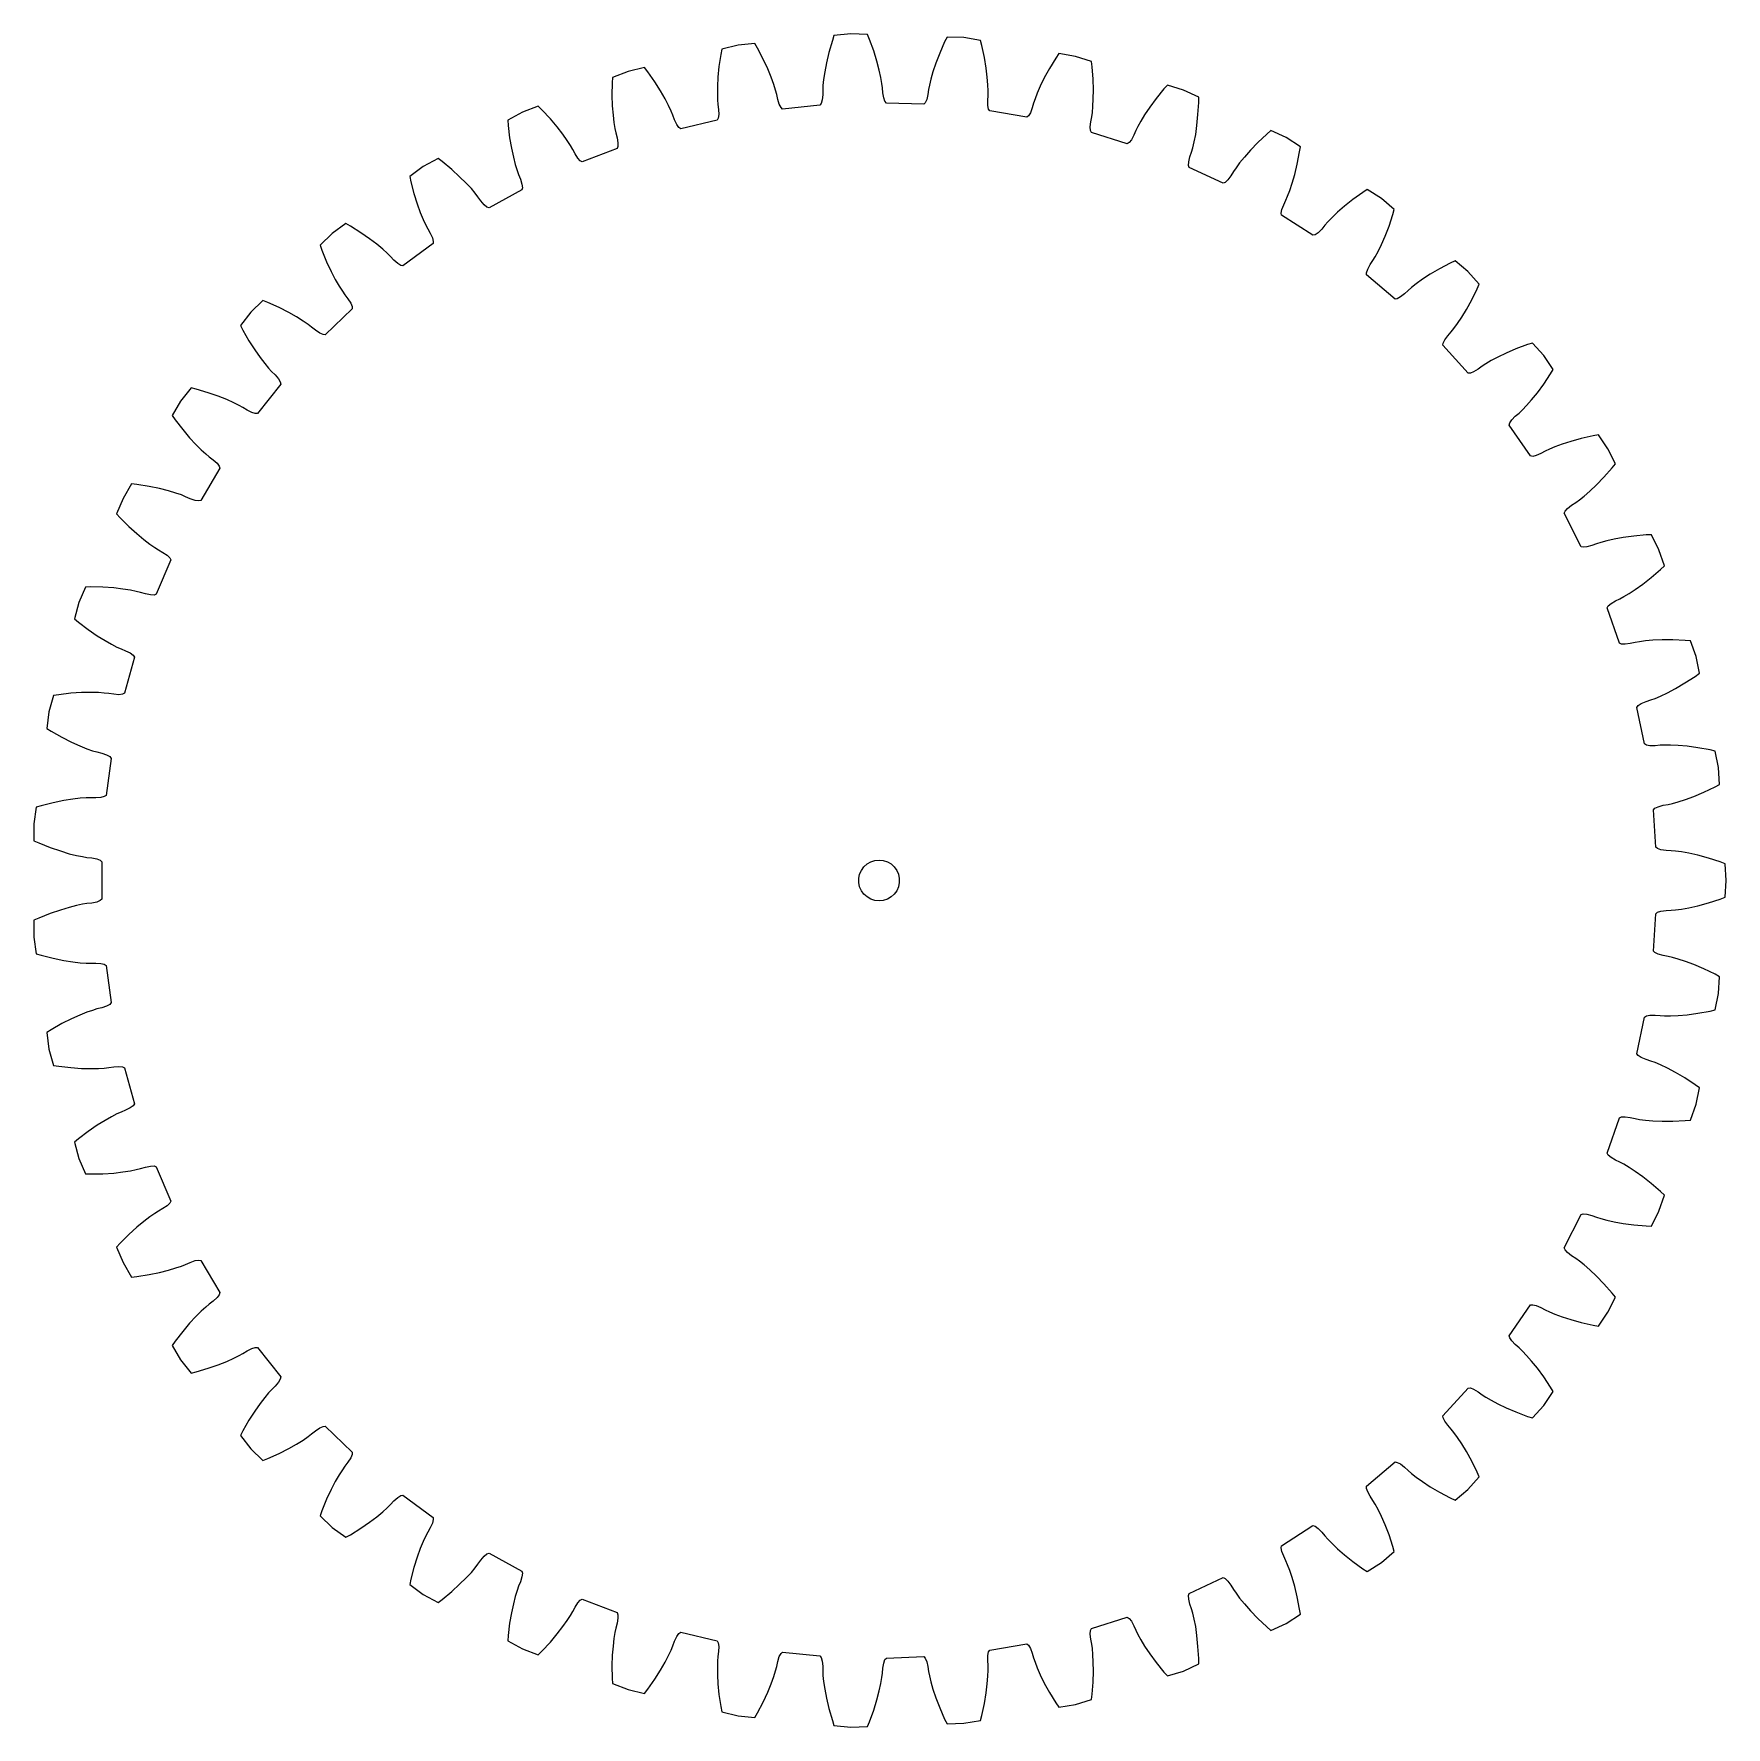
# Model space of a CAD drawing. Extents: x 0 to 125, y 0 to 125.
import ezdxf

# ---------------------------------------------------------------- set-up
doc = ezdxf.new("R2010")
doc.units = 0

msp = doc.modelspace()

# ---------------------------------------------------------------- linework, layer by layer
for p, q in [((50.67, 123.59), (50.59, 123.2)), ((51.87, 123.87), (50.67, 123.59)), ((53.1, 124), (51.87, 123.87)), ((53.3, 123.66), (53.1, 124)), ((53.72, 122.85), (53.3, 123.66)), ((58.81, 124.21), (58.56, 123.34)), ((58.93, 124.58), (58.81, 124.21)), ((60.16, 124.71), (58.93, 124.58)), ((61.4, 124.67), (60.16, 124.71)), ((61.55, 124.3), (61.4, 124.67)), ((61.86, 123.45), (61.55, 124.3)), ((67.08, 124.12), (66.72, 123.29)), ((67.26, 124.47), (67.08, 124.12)), ((68.49, 124.43), (67.26, 124.47)), ((69.72, 124.22), (68.49, 124.43)), ((69.82, 123.84), (69.72, 124.22)), ((70.01, 122.96), (69.82, 123.84)), ((44.97, 122.23), (43.77, 121.94)), ((45.21, 121.92), (44.97, 122.23)), ((50.46, 122.3), (50.38, 121.52)), ((50.59, 123.2), (50.46, 122.3)), ((54.05, 122.14), (53.72, 122.85)), ((58.37, 122.57), (58.25, 121.91)), ((58.56, 123.34), (58.37, 122.57)), ((62.09, 122.7), (61.86, 123.45)), ((62.26, 122.04), (62.09, 122.7)), ((66.44, 122.55), (66.22, 121.91)), ((66.72, 123.29), (66.44, 122.55)), ((70.14, 122.18), (70.01, 122.96)), ((75.27, 122.92), (74.8, 122.15)), ((75.49, 123.25), (75.27, 122.92)), ((76.71, 123.04), (75.49, 123.25)), ((77.9, 122.68), (76.71, 123.04)), ((77.94, 122.29), (77.9, 122.68)), ((78.01, 121.38), (77.94, 122.29)), ((42.59, 121.1), (42.58, 120.2)), ((42.61, 121.5), (42.59, 121.1)), ((43.77, 121.94), (42.61, 121.5)), ((45.73, 121.18), (45.21, 121.92)), ((46.16, 120.51), (45.73, 121.18)), ((50.38, 121.52), (50.35, 120.84)), ((54.31, 121.51), (54.05, 122.14)), ((54.5, 120.98), (54.31, 121.51)), ((54.63, 120.56), (54.5, 120.98)), ((58.17, 121.35), (58.12, 120.91)), ((58.25, 121.91), (58.17, 121.35)), ((62.38, 121.49), (62.26, 122.04)), ((62.46, 121.06), (62.38, 121.49)), ((62.5, 120.73), (62.46, 121.06)), ((66.07, 121.37), (65.96, 120.94)), ((66.22, 121.91), (66.07, 121.37)), ((70.22, 121.51), (70.14, 122.18)), ((70.26, 120.95), (70.22, 121.51)), ((74.42, 121.46), (74.12, 120.85)), ((74.8, 122.15), (74.42, 121.46)), ((78.04, 120.59), (78.01, 121.38)), ((42.58, 120.2), (42.6, 119.41)), ((46.5, 119.93), (46.16, 120.51)), ((46.75, 119.43), (46.5, 119.93)), ((50.35, 120.84), (50.34, 120.28)), ((50.34, 120.28), (50.35, 119.84)), ((50.35, 119.84), (50.38, 119.51)), ((54.71, 120.24), (54.63, 120.56)), ((54.79, 119.88), (54.71, 120.24)), ((54.9, 119.52), (54.79, 119.88)), ((58.06, 119.84), (57.99, 119.58)), ((58.1, 120.21), (58.06, 119.84)), ((58.12, 120.91), (58.1, 120.58)), ((58.1, 120.58), (58.1, 120.21)), ((62.53, 120.36), (62.5, 120.73)), ((62.59, 119.99), (62.53, 120.36)), ((62.68, 119.74), (62.59, 119.99)), ((62.79, 119.61), (62.68, 119.74)), ((65.76, 119.88), (65.65, 119.64)), ((65.85, 120.25), (65.76, 119.88)), ((65.9, 120.61), (65.85, 120.25)), ((65.96, 120.94), (65.9, 120.61)), ((70.28, 120.5), (70.26, 120.95)), ((70.26, 119.81), (70.28, 120.17)), ((70.27, 119.43), (70.26, 119.81)), ((70.28, 120.17), (70.28, 120.5)), ((73.74, 119.92), (73.63, 119.61)), ((73.9, 120.34), (73.74, 119.92)), ((74.12, 120.85), (73.9, 120.34)), ((78, 119.36), (78.03, 119.92)), ((78.03, 119.92), (78.04, 120.59)), ((82.66, 119.94), (82.19, 119.31)), ((83.23, 120.65), (82.66, 119.94)), ((83.49, 120.94), (83.23, 120.65)), ((84.67, 120.57), (83.49, 120.94)), ((85.8, 120.05), (84.67, 120.57)), ((85.79, 119.66), (85.8, 120.05)), ((35.99, 118.95), (34.9, 118.35)), ((37.14, 119.39), (35.99, 118.95)), ((37.42, 119.12), (37.14, 119.39)), ((38.04, 118.45), (37.42, 119.12)), ((42.6, 119.41), (42.66, 118.73)), ((42.66, 118.73), (42.72, 118.18)), ((46.94, 119.02), (46.75, 119.43)), ((47.07, 118.72), (46.94, 119.02)), ((47.19, 118.37), (47.07, 118.72)), ((50.4, 118.51), (50.32, 118.36)), ((50.38, 119.51), (50.42, 119.14)), ((50.44, 118.77), (50.4, 118.51)), ((50.42, 119.14), (50.44, 118.77)), ((55.03, 119.29), (54.9, 119.52)), ((55.15, 119.17), (55.03, 119.29)), ((57.89, 119.45), (55.15, 119.17)), ((57.99, 119.58), (57.89, 119.45)), ((65.54, 119.52), (62.79, 119.61)), ((65.65, 119.64), (65.54, 119.52)), ((70.32, 119.17), (70.27, 119.43)), ((70.41, 119.03), (70.32, 119.17)), ((73.13, 118.57), (70.41, 119.03)), ((73.26, 118.68), (73.13, 118.57)), ((73.4, 118.9), (73.26, 118.68)), ((73.53, 119.25), (73.4, 118.9)), ((73.63, 119.61), (73.53, 119.25)), ((77.84, 118.23), (77.91, 118.59)), ((77.91, 118.59), (77.96, 118.92)), ((77.96, 118.92), (78, 119.36)), ((81.81, 118.74), (81.52, 118.27)), ((82.19, 119.31), (81.81, 118.74)), ((85.66, 117.97), (85.74, 118.76)), ((85.74, 118.76), (85.79, 119.66)), ((34.9, 118.35), (34.93, 117.96)), ((34.93, 117.96), (35.04, 117.06)), ((38.55, 117.85), (38.04, 118.45)), ((38.96, 117.31), (38.55, 117.85)), ((39.28, 116.85), (38.96, 117.31)), ((42.72, 118.18), (42.8, 117.74)), ((42.8, 117.74), (42.87, 117.42)), ((42.87, 117.42), (42.96, 117.06)), ((47.35, 118.03), (47.19, 118.37)), ((47.5, 117.82), (47.35, 118.03)), ((47.64, 117.72), (47.5, 117.82)), ((50.32, 118.36), (47.64, 117.72)), ((77.8, 117.85), (77.84, 118.23)), ((77.83, 117.59), (77.8, 117.85)), ((77.9, 117.44), (77.83, 117.59)), ((80.52, 116.62), (77.9, 117.44)), ((81.02, 117.24), (80.84, 116.91)), ((81.16, 117.58), (81.02, 117.24)), ((81.31, 117.88), (81.16, 117.58)), ((81.52, 118.27), (81.31, 117.88)), ((85.46, 116.75), (85.57, 117.3)), ((85.57, 117.3), (85.66, 117.97)), ((90.81, 117.33), (90.15, 116.71)), ((91.11, 117.59), (90.81, 117.33)), ((92.23, 117.07), (91.11, 117.59)), ((35.04, 117.06), (35.17, 116.28)), ((35.17, 116.28), (35.32, 115.62)), ((39.52, 116.48), (39.28, 116.85)), ((39.69, 116.19), (39.52, 116.48)), ((39.86, 115.87), (39.69, 116.19)), ((42.96, 116.27), (40.39, 115.28)), ((42.96, 117.06), (43.02, 116.69)), ((43.02, 116.42), (42.96, 116.27)), ((43.02, 116.69), (43.02, 116.42)), ((80.67, 116.71), (80.52, 116.62)), ((80.84, 116.91), (80.67, 116.71)), ((85.15, 115.65), (85.27, 116)), ((85.27, 116), (85.36, 116.32)), ((85.36, 116.32), (85.46, 116.75)), ((89.6, 116.14), (89.16, 115.63)), ((90.15, 116.71), (89.6, 116.14)), ((93.28, 116.4), (92.23, 117.07)), ((93.05, 115.12), (93.22, 116.01)), ((93.22, 116.01), (93.28, 116.4)), ((28.68, 114.94), (27.68, 114.21)), ((29.77, 115.54), (28.68, 114.94)), ((30.08, 115.3), (29.77, 115.54)), ((30.78, 114.72), (30.08, 115.3)), ((35.32, 115.62), (35.46, 115.08)), ((35.46, 115.08), (35.59, 114.65)), ((40.06, 115.55), (39.86, 115.87)), ((40.24, 115.35), (40.06, 115.55)), ((40.39, 115.28), (40.24, 115.35)), ((85.05, 115.02), (85.06, 115.28)), ((85.1, 114.86), (85.05, 115.02)), ((85.06, 115.28), (85.15, 115.65)), ((87.59, 113.7), (85.1, 114.86)), ((88.54, 114.84), (88.36, 114.57)), ((88.8, 115.2), (88.54, 114.84)), ((89.16, 115.63), (88.8, 115.2)), ((92.87, 114.35), (93.05, 115.12)), ((27.68, 114.21), (27.76, 113.82)), ((27.76, 113.82), (27.99, 112.95)), ((31.36, 114.19), (30.78, 114.72)), ((31.84, 113.72), (31.36, 114.19)), ((32.23, 113.31), (31.84, 113.72)), ((35.59, 114.65), (35.7, 114.34)), ((35.7, 114.34), (35.84, 114)), ((35.84, 114), (35.95, 113.64)), ((35.95, 113.64), (35.98, 113.38)), ((87.75, 113.77), (87.59, 113.7)), ((87.94, 113.95), (87.75, 113.77)), ((88.16, 114.25), (87.94, 113.95)), ((88.36, 114.57), (88.16, 114.25)), ((92.5, 113.17), (92.68, 113.7)), ((92.68, 113.7), (92.87, 114.35)), ((27.99, 112.95), (28.23, 112.19)), ((32.51, 112.97), (32.23, 113.31)), ((32.71, 112.71), (32.51, 112.97)), ((32.93, 112.4), (32.71, 112.71)), ((33.17, 112.12), (32.93, 112.4)), ((35.94, 113.22), (33.53, 111.89)), ((35.98, 113.38), (35.94, 113.22)), ((92.05, 112.12), (92.21, 112.45)), ((92.21, 112.45), (92.34, 112.76)), ((92.34, 112.76), (92.5, 113.17)), ((97.15, 112.5), (96.53, 112.01)), ((97.88, 113.03), (97.15, 112.5)), ((98.21, 113.25), (97.88, 113.03)), ((99.26, 112.58), (98.21, 113.25)), ((100.2, 111.78), (99.26, 112.58)), ((28.23, 112.19), (28.46, 111.55)), ((28.46, 111.55), (28.67, 111.04)), ((28.67, 111.04), (28.86, 110.63)), ((33.37, 111.95), (33.17, 112.12)), ((33.53, 111.89), (33.37, 111.95)), ((91.86, 111.51), (91.91, 111.77)), ((91.89, 111.35), (91.86, 111.51)), ((94.21, 109.87), (91.89, 111.35)), ((91.91, 111.77), (92.05, 112.12)), ((95.61, 111.19), (95.3, 110.87)), ((96.02, 111.57), (95.61, 111.19)), ((96.53, 112.01), (96.02, 111.57)), ((99.81, 110.54), (100.1, 111.4)), ((100.1, 111.4), (100.2, 111.78)), ((21.97, 110), (21.08, 109.14)), ((22.97, 110.73), (21.97, 110)), ((23.31, 110.54), (22.97, 110.73)), ((24.08, 110.06), (23.31, 110.54)), ((24.73, 109.61), (24.08, 110.06)), ((28.86, 110.63), (29.01, 110.34)), ((29.01, 110.34), (29.19, 110.02)), ((29.19, 110.02), (29.35, 109.68)), ((94.37, 109.91), (94.21, 109.87)), ((94.59, 110.06), (94.37, 109.91)), ((94.85, 110.33), (94.59, 110.06)), ((95.08, 110.62), (94.85, 110.33)), ((95.3, 110.87), (95.08, 110.62)), ((99.25, 109.19), (99.52, 109.81)), ((99.52, 109.81), (99.81, 110.54)), ((21.08, 109.14), (21.21, 108.77)), ((21.21, 108.77), (21.56, 107.93)), ((25.27, 109.21), (24.73, 109.61)), ((25.7, 108.85), (25.27, 109.21)), ((26.03, 108.55), (25.7, 108.85)), ((26.27, 108.32), (26.03, 108.55)), ((29.4, 109.26), (27.18, 107.62)), ((29.35, 109.68), (29.42, 109.42)), ((29.42, 109.42), (29.4, 109.26)), ((98.79, 108.29), (99.01, 108.68)), ((99.01, 108.68), (99.25, 109.19)), ((21.56, 107.93), (21.89, 107.21)), ((26.52, 108.05), (26.27, 108.32)), ((26.8, 107.8), (26.52, 108.05)), ((27.02, 107.66), (26.8, 107.8)), ((27.18, 107.62), (27.02, 107.66)), ((98.15, 107.12), (98.24, 107.38)), ((98.24, 107.38), (98.42, 107.71)), ((98.42, 107.71), (98.62, 108.01)), ((98.62, 108.01), (98.79, 108.29)), ((103.52, 107.4), (102.84, 107)), ((104.32, 107.83), (103.52, 107.4)), ((104.68, 108), (104.32, 107.83)), ((105.62, 107.2), (104.68, 108)), ((21.89, 107.21), (22.2, 106.61)), ((22.2, 106.61), (22.48, 106.13)), ((22.48, 106.13), (22.72, 105.75)), ((98.16, 106.96), (98.15, 107.12)), ((100.26, 105.18), (98.16, 106.96)), ((101.47, 106.03), (101.22, 105.81)), ((101.82, 106.3), (101.47, 106.03)), ((102.28, 106.63), (101.82, 106.3)), ((102.84, 107), (102.28, 106.63)), ((106.45, 106.28), (105.62, 107.2)), ((106.3, 105.92), (106.45, 106.28)), ((16.87, 105.06), (15.98, 104.2)), ((17.23, 104.92), (16.87, 105.06)), ((18.06, 104.55), (17.23, 104.92)), ((22.72, 105.75), (22.91, 105.48)), ((22.91, 105.48), (23.13, 105.19)), ((23.13, 105.19), (23.34, 104.87)), ((23.34, 104.87), (23.44, 104.63)), ((100.42, 105.2), (100.26, 105.18)), ((100.66, 105.33), (100.42, 105.2)), ((100.96, 105.56), (100.66, 105.33)), ((101.22, 105.81), (100.96, 105.56)), ((105.52, 104.41), (105.9, 105.11)), ((105.9, 105.11), (106.3, 105.92)), ((15.98, 104.2), (15.21, 103.23)), ((18.77, 104.19), (18.06, 104.55)), ((19.35, 103.86), (18.77, 104.19)), ((19.83, 103.56), (19.35, 103.86)), ((20.2, 103.31), (19.83, 103.56)), ((23.44, 104.46), (21.46, 102.55)), ((23.44, 104.63), (23.44, 104.46)), ((104.85, 103.37), (105.17, 103.84)), ((105.17, 103.84), (105.52, 104.41)), ((15.21, 103.23), (15.39, 102.88)), ((15.39, 102.88), (15.84, 102.1)), ((20.46, 103.11), (20.2, 103.31)), ((20.74, 102.88), (20.46, 103.11)), ((21.05, 102.67), (20.74, 102.88)), ((21.3, 102.56), (21.05, 102.67)), ((21.46, 102.55), (21.3, 102.56)), ((103.92, 102.18), (104.14, 102.48)), ((104.14, 102.48), (104.38, 102.76)), ((104.38, 102.76), (104.59, 103.01)), ((104.59, 103.01), (104.85, 103.37)), ((15.84, 102.1), (16.27, 101.43)), ((16.27, 101.43), (16.66, 100.88)), ((103.78, 101.77), (103.8, 101.94)), ((105.63, 99.73), (103.78, 101.77)), ((103.8, 101.94), (103.92, 102.18)), ((108.43, 101.19), (107.82, 100.9)), ((109.16, 101.5), (108.43, 101.19)), ((110.01, 101.82), (109.16, 101.5)), ((110.38, 101.94), (110.01, 101.82)), ((111.21, 101.02), (110.38, 101.94)), ((111.91, 100), (111.21, 101.02)), ((16.66, 100.88), (17, 100.43)), ((17, 100.43), (17.29, 100.09)), ((17.29, 100.09), (17.51, 99.85)), ((17.51, 99.85), (17.77, 99.59)), ((106.04, 99.82), (105.8, 99.73)), ((106.37, 100.02), (106.04, 99.82)), ((106.67, 100.23), (106.37, 100.02)), ((106.94, 100.41), (106.67, 100.23)), ((107.33, 100.64), (106.94, 100.41)), ((107.82, 100.9), (107.33, 100.64)), ((111.71, 99.66), (111.91, 100)), ((11.58, 98.63), (10.81, 97.66)), ((11.96, 98.54), (11.58, 98.63)), ((12.83, 98.28), (11.96, 98.54)), ((18.18, 98.91), (16.47, 96.75)), ((17.77, 99.59), (18.02, 99.31)), ((18.02, 99.31), (18.15, 99.08)), ((18.15, 99.08), (18.18, 98.91)), ((105.8, 99.73), (105.63, 99.73)), ((110.74, 98.27), (111.21, 98.91)), ((111.21, 98.91), (111.71, 99.66)), ((10.81, 97.66), (10.18, 96.6)), ((13.58, 98.02), (12.83, 98.28)), ((14.21, 97.77), (13.58, 98.02)), ((14.72, 97.54), (14.21, 97.77)), ((15.11, 97.34), (14.72, 97.54)), ((15.4, 97.18), (15.11, 97.34)), ((109.63, 97.01), (109.94, 97.33)), ((109.94, 97.33), (110.31, 97.75)), ((110.31, 97.75), (110.74, 98.27)), ((10.18, 96.6), (10.41, 96.28)), ((10.41, 96.28), (10.96, 95.56)), ((15.71, 96.99), (15.4, 97.18)), ((16.05, 96.82), (15.71, 96.99)), ((16.3, 96.74), (16.05, 96.82)), ((16.47, 96.75), (16.3, 96.74)), ((108.67, 95.89), (108.7, 96.05)), ((108.7, 96.05), (108.85, 96.27)), ((108.85, 96.27), (109.11, 96.54)), ((109.11, 96.54), (109.39, 96.78)), ((109.39, 96.78), (109.63, 97.01)), ((10.96, 95.56), (11.47, 94.95)), ((11.47, 94.95), (11.93, 94.46)), ((110.22, 93.62), (108.67, 95.89)), ((113.96, 94.9), (113.19, 94.69)), ((114.84, 95.1), (113.96, 94.9)), ((115.23, 95.17), (114.84, 95.1)), ((115.93, 94.15), (115.23, 95.17)), ((11.93, 94.46), (12.33, 94.06)), ((12.33, 94.06), (12.66, 93.77)), ((12.66, 93.77), (12.91, 93.56)), ((12.91, 93.56), (13.21, 93.33)), ((110.39, 93.59), (110.22, 93.62)), ((110.65, 93.65), (110.39, 93.59)), ((110.99, 93.8), (110.65, 93.65)), ((111.32, 93.97), (110.99, 93.8)), ((111.62, 94.12), (111.32, 93.97)), ((112.03, 94.29), (111.62, 94.12)), ((112.55, 94.48), (112.03, 94.29)), ((113.19, 94.69), (112.55, 94.48)), ((116.49, 93.04), (115.93, 94.15)), ((13.7, 92.71), (12.29, 90.34)), ((13.21, 93.33), (13.49, 93.08)), ((13.49, 93.08), (13.65, 92.87)), ((13.65, 92.87), (13.7, 92.71)), ((115.64, 92.06), (116.24, 92.74)), ((116.24, 92.74), (116.49, 93.04)), ((7.2, 91.56), (6.57, 90.49)), ((7.59, 91.51), (7.2, 91.56)), ((8.48, 91.37), (7.59, 91.51)), ((9.26, 91.22), (8.48, 91.37)), ((9.91, 91.05), (9.26, 91.22)), ((10.45, 90.89), (9.91, 91.05)), ((114.6, 91.03), (115.09, 91.49)), ((115.09, 91.49), (115.64, 92.06)), ((6.57, 90.49), (6.08, 89.35)), ((10.87, 90.75), (10.45, 90.89)), ((11.18, 90.62), (10.87, 90.75)), ((11.51, 90.47), (11.18, 90.62)), ((11.87, 90.35), (11.51, 90.47)), ((12.13, 90.31), (11.87, 90.35)), ((12.29, 90.34), (12.13, 90.31)), ((112.96, 89.76), (113.25, 89.99)), ((113.25, 89.99), (113.56, 90.19)), ((113.56, 90.19), (113.83, 90.38)), ((113.83, 90.38), (114.18, 90.66)), ((114.18, 90.66), (114.6, 91.03)), ((6.08, 89.35), (6.35, 89.06)), ((6.35, 89.06), (6.99, 88.43)), ((112.72, 89.4), (112.78, 89.56)), ((113.96, 86.94), (112.72, 89.4)), ((112.78, 89.56), (112.96, 89.76)), ((6.99, 88.43), (7.58, 87.9)), ((7.58, 87.9), (8.1, 87.46)), ((8.1, 87.46), (8.55, 87.13)), ((115.84, 87.37), (115.41, 87.25)), ((116.39, 87.49), (115.84, 87.37)), ((117.05, 87.61), (116.39, 87.49)), ((117.83, 87.72), (117.05, 87.61)), ((118.74, 87.8), (117.83, 87.72)), ((119.13, 87.82), (118.74, 87.8)), ((119.69, 86.71), (119.13, 87.82)), ((8.55, 87.13), (8.91, 86.88)), ((8.91, 86.88), (9.19, 86.7)), ((9.19, 86.7), (9.51, 86.52)), ((9.51, 86.52), (9.83, 86.31)), ((9.83, 86.31), (10.01, 86.12)), ((10.01, 86.12), (10.08, 85.97)), ((114.12, 86.9), (113.96, 86.94)), ((114.39, 86.92), (114.12, 86.9)), ((114.75, 87.02), (114.39, 86.92)), ((115.1, 87.15), (114.75, 87.02)), ((115.41, 87.25), (115.1, 87.15)), ((120.09, 85.54), (119.69, 86.71)), ((10.08, 85.97), (9.01, 83.44)), ((119.12, 84.68), (119.81, 85.27)), ((119.81, 85.27), (120.09, 85.54)), ((3.8, 83.96), (3.31, 82.82)), ((4.19, 83.97), (3.8, 83.96)), ((5.09, 83.95), (4.19, 83.97)), ((5.88, 83.9), (5.09, 83.95)), ((6.56, 83.82), (5.88, 83.9)), ((7.11, 83.73), (6.56, 83.82)), ((7.54, 83.65), (7.11, 83.73)), ((7.86, 83.57), (7.54, 83.65)), ((8.22, 83.46), (7.86, 83.57)), ((117.49, 83.49), (117.95, 83.79)), ((117.95, 83.79), (118.5, 84.19)), ((118.5, 84.19), (119.12, 84.68)), ((3.31, 82.82), (2.99, 81.62)), ((8.59, 83.39), (8.22, 83.46)), ((8.85, 83.38), (8.59, 83.39)), ((9.01, 83.44), (8.85, 83.38)), ((115.88, 82.43), (115.96, 82.58)), ((116.78, 79.83), (115.88, 82.43)), ((115.96, 82.58), (116.16, 82.75)), ((116.16, 82.75), (116.48, 82.94)), ((116.48, 82.94), (116.81, 83.1)), ((116.81, 83.1), (117.1, 83.26)), ((117.1, 83.26), (117.49, 83.49)), ((2.99, 81.62), (3.29, 81.37)), ((3.29, 81.37), (4.01, 80.83)), ((4.01, 80.83), (4.66, 80.38)), ((4.66, 80.38), (5.24, 80.02)), ((5.24, 80.02), (5.72, 79.75)), ((116.93, 79.77), (116.78, 79.83)), ((117.93, 79.89), (117.57, 79.8)), ((118.25, 79.94), (117.93, 79.89)), ((118.7, 80), (118.25, 79.94)), ((119.25, 80.05), (118.7, 80)), ((119.93, 80.08), (119.25, 80.05)), ((120.72, 80.08), (119.93, 80.08)), ((121.62, 80.04), (120.72, 80.08)), ((122.02, 80.01), (121.62, 80.04)), ((122.42, 78.84), (122.02, 80.01)), ((5.72, 79.75), (6.12, 79.55)), ((6.12, 79.55), (6.42, 79.41)), ((6.42, 79.41), (6.76, 79.28)), ((7.4, 78.8), (6.67, 76.15)), ((6.76, 79.28), (7.1, 79.11)), ((7.1, 79.11), (7.31, 78.95)), ((7.31, 78.95), (7.4, 78.8)), ((117.2, 79.75), (116.93, 79.77)), ((117.57, 79.8), (117.2, 79.75)), ((122.67, 77.62), (122.42, 78.84)), ((121.59, 76.9), (122.35, 77.39)), ((122.35, 77.39), (122.67, 77.62)), ((2.73, 76.14), (1.83, 76.04)), ((3.52, 76.19), (2.73, 76.14)), ((4.19, 76.21), (3.52, 76.19)), ((4.75, 76.19), (4.19, 76.21)), ((5.19, 76.16), (4.75, 76.19)), ((5.52, 76.13), (5.19, 76.16)), ((5.89, 76.07), (5.52, 76.13)), ((6.53, 76.08), (6.26, 76.04)), ((6.67, 76.15), (6.53, 76.08)), ((119.81, 75.93), (120.32, 76.18)), ((120.32, 76.18), (120.91, 76.49)), ((120.91, 76.49), (121.59, 76.9)), ((1.44, 75.98), (1.11, 74.78)), ((1.83, 76.04), (1.44, 75.98)), ((6.26, 76.04), (5.89, 76.07)), ((118.07, 75.1), (118.17, 75.24)), ((118.62, 72.41), (118.07, 75.1)), ((118.17, 75.24), (118.39, 75.39)), ((118.39, 75.39), (118.74, 75.53)), ((118.74, 75.53), (119.09, 75.65)), ((119.09, 75.65), (119.4, 75.76)), ((119.4, 75.76), (119.81, 75.93)), ((1.11, 74.78), (0.95, 73.55)), ((0.95, 73.55), (1.28, 73.35)), ((1.28, 73.35), (2.07, 72.9)), ((2.07, 72.9), (2.77, 72.54)), ((2.77, 72.54), (3.39, 72.27)), ((118.77, 72.32), (118.62, 72.41)), ((3.39, 72.27), (3.91, 72.06)), ((3.91, 72.06), (4.33, 71.91)), ((4.33, 71.91), (4.65, 71.82)), ((4.65, 71.82), (5, 71.73)), ((5, 71.73), (5.36, 71.61)), ((5.7, 71.35), (5.33, 68.62)), ((5.36, 71.61), (5.59, 71.48)), ((5.59, 71.48), (5.7, 71.35)), ((119.03, 72.27), (118.77, 72.32)), ((119.4, 72.27), (119.03, 72.27)), ((119.77, 72.31), (119.4, 72.27)), ((120.1, 72.32), (119.77, 72.31)), ((120.54, 72.32), (120.1, 72.32)), ((121.1, 72.3), (120.54, 72.32)), ((121.78, 72.24), (121.1, 72.3)), ((122.56, 72.13), (121.78, 72.24)), ((123.45, 71.97), (122.56, 72.13)), ((123.83, 71.88), (123.45, 71.97)), ((124.08, 70.67), (123.83, 71.88)), ((124.16, 69.43), (124.08, 70.67)), ((5.33, 68.62), (5.19, 68.53)), ((122.27, 68.55), (123, 68.86)), ((123, 68.86), (123.82, 69.25)), ((123.82, 69.25), (124.16, 69.43)), ((0.17, 67.75), (0, 66.52)), ((0.54, 67.86), (0.17, 67.75)), ((1.42, 68.08), (0.54, 67.86)), ((2.2, 68.24), (1.42, 68.08)), ((2.86, 68.34), (2.2, 68.24)), ((3.42, 68.41), (2.86, 68.34)), ((3.86, 68.44), (3.42, 68.41)), ((4.19, 68.44), (3.86, 68.44)), ((4.56, 68.44), (4.19, 68.44)), ((4.94, 68.46), (4.56, 68.44)), ((5.19, 68.53), (4.94, 68.46)), ((119.28, 67.55), (119.39, 67.67)), ((119.46, 64.8), (119.28, 67.55)), ((119.39, 67.67), (119.63, 67.79)), ((119.63, 67.79), (119.99, 67.89)), ((119.99, 67.89), (120.36, 67.95)), ((120.36, 67.95), (120.68, 68.02)), ((120.68, 68.02), (121.11, 68.14)), ((121.11, 68.14), (121.64, 68.31)), ((121.64, 68.31), (122.27, 68.55)), ((0, 66.52), (0, 65.28)), ((0, 65.28), (0.36, 65.12)), ((0.36, 65.12), (1.2, 64.79)), ((1.2, 64.79), (1.95, 64.53)), ((1.95, 64.53), (2.59, 64.33)), ((2.59, 64.33), (3.14, 64.2)), ((3.14, 64.2), (3.57, 64.11)), ((3.57, 64.11), (3.9, 64.06)), ((3.9, 64.06), (4.26, 64.02)), ((4.26, 64.02), (4.63, 63.94)), ((4.63, 63.94), (4.88, 63.84)), ((4.88, 63.84), (5, 63.73)), ((5, 63.73), (5, 60.98)), ((61.37, 63.57), (61.64, 63.72)), ((61.64, 63.72), (61.94, 63.82)), ((61.94, 63.82), (62.25, 63.85)), ((62.25, 63.85), (62.56, 63.82)), ((62.56, 63.82), (62.86, 63.72)), ((62.86, 63.72), (63.13, 63.57)), ((119.59, 64.7), (119.46, 64.8)), ((119.84, 64.62), (119.59, 64.7)), ((120.22, 64.57), (119.84, 64.62)), ((120.58, 64.55), (120.22, 64.57)), ((120.91, 64.52), (120.58, 64.55)), ((121.35, 64.46), (120.91, 64.52)), ((121.9, 64.36), (121.35, 64.46)), ((122.56, 64.21), (121.9, 64.36)), ((123.33, 64.01), (122.56, 64.21)), ((124.19, 63.73), (123.33, 64.01)), ((124.56, 63.59), (124.19, 63.73)), ((60.76, 62.51), (60.82, 62.82)), ((60.76, 62.2), (60.76, 62.51)), ((60.82, 62.82), (60.95, 63.1)), ((60.95, 63.1), (61.13, 63.36)), ((61.13, 63.36), (61.37, 63.57)), ((63.13, 63.57), (63.36, 63.36)), ((63.36, 63.36), (63.55, 63.1)), ((63.55, 63.1), (63.68, 62.82)), ((63.68, 62.82), (63.74, 62.51)), ((63.74, 62.51), (63.74, 62.2)), ((124.64, 62.35), (124.56, 63.59)), ((124.56, 61.12), (124.64, 62.35)), ((60.82, 61.89), (60.76, 62.2)), ((60.95, 61.6), (60.82, 61.89)), ((61.13, 61.35), (60.95, 61.6)), ((61.37, 61.14), (61.13, 61.35)), ((61.64, 60.98), (61.37, 61.14)), ((63.13, 61.14), (62.86, 60.98)), ((63.36, 61.35), (63.13, 61.14)), ((63.55, 61.6), (63.36, 61.35)), ((63.68, 61.89), (63.55, 61.6)), ((63.74, 62.2), (63.68, 61.89)), ((124.19, 60.98), (124.56, 61.12)), ((1.2, 59.92), (0.36, 59.59)), ((1.95, 60.18), (1.2, 59.92)), ((2.59, 60.37), (1.95, 60.18)), ((3.14, 60.51), (2.59, 60.37)), ((3.57, 60.6), (3.14, 60.51)), ((3.9, 60.65), (3.57, 60.6)), ((4.26, 60.69), (3.9, 60.65)), ((4.63, 60.77), (4.26, 60.69)), ((4.88, 60.87), (4.63, 60.77)), ((5, 60.98), (4.88, 60.87)), ((61.94, 60.89), (61.64, 60.98)), ((62.25, 60.85), (61.94, 60.89)), ((62.56, 60.89), (62.25, 60.85)), ((62.86, 60.98), (62.56, 60.89)), ((119.28, 57.16), (119.46, 59.9)), ((119.46, 59.9), (119.59, 60.01)), ((119.59, 60.01), (119.84, 60.09)), ((119.84, 60.09), (120.22, 60.14)), ((120.22, 60.14), (120.58, 60.16)), ((120.58, 60.16), (120.91, 60.19)), ((120.91, 60.19), (121.35, 60.24)), ((121.35, 60.24), (121.9, 60.34)), ((121.9, 60.34), (122.56, 60.49)), ((122.56, 60.49), (123.33, 60.7)), ((123.33, 60.7), (124.19, 60.98)), ((0.36, 59.59), (0, 59.43)), ((0, 59.43), (0, 58.19)), ((0, 58.19), (0.17, 56.96)), ((0.17, 56.96), (0.54, 56.85)), ((0.54, 56.85), (1.42, 56.63)), ((1.42, 56.63), (2.2, 56.47)), ((2.2, 56.47), (2.86, 56.36)), ((2.86, 56.36), (3.42, 56.3)), ((3.42, 56.3), (3.86, 56.27)), ((3.86, 56.27), (4.19, 56.26)), ((4.19, 56.26), (4.56, 56.27)), ((4.56, 56.27), (4.94, 56.25)), ((4.94, 56.25), (5.19, 56.18)), ((5.19, 56.18), (5.33, 56.09)), ((119.39, 57.04), (119.28, 57.16)), ((119.63, 56.92), (119.39, 57.04)), ((119.99, 56.82), (119.63, 56.92)), ((120.36, 56.76), (119.99, 56.82)), ((120.68, 56.68), (120.36, 56.76)), ((121.11, 56.57), (120.68, 56.68)), ((121.64, 56.39), (121.11, 56.57)), ((122.27, 56.16), (121.64, 56.39)), ((123, 55.85), (122.27, 56.16)), ((5.33, 56.09), (5.7, 53.36)), ((123.82, 55.46), (123, 55.85)), ((124.16, 55.27), (123.82, 55.46)), ((124.08, 54.04), (124.16, 55.27)), ((123.83, 52.82), (124.08, 54.04)), ((3.39, 52.44), (2.77, 52.16)), ((3.91, 52.65), (3.39, 52.44)), ((4.33, 52.79), (3.91, 52.65)), ((4.65, 52.89), (4.33, 52.79)), ((5, 52.98), (4.65, 52.89)), ((5.36, 53.1), (5, 52.98)), ((5.59, 53.23), (5.36, 53.1)), ((5.7, 53.36), (5.59, 53.23)), ((118.62, 52.3), (118.77, 52.39)), ((118.77, 52.39), (119.03, 52.43)), ((119.03, 52.43), (119.4, 52.43)), ((119.4, 52.43), (119.77, 52.4)), ((119.77, 52.4), (120.1, 52.39)), ((120.1, 52.39), (120.54, 52.39)), ((120.54, 52.39), (121.1, 52.41)), ((121.1, 52.41), (121.78, 52.47)), ((121.78, 52.47), (122.56, 52.58)), ((122.56, 52.58), (123.45, 52.74)), ((123.45, 52.74), (123.83, 52.82)), ((1.28, 51.36), (0.95, 51.15)), ((0.95, 51.15), (1.11, 49.93)), ((2.07, 51.81), (1.28, 51.36)), ((2.77, 52.16), (2.07, 51.81)), ((118.07, 49.6), (118.62, 52.3)), ((1.11, 49.93), (1.44, 48.73)), ((1.44, 48.73), (1.83, 48.67)), ((1.83, 48.67), (2.73, 48.57)), ((5.52, 48.58), (5.89, 48.64)), ((5.89, 48.64), (6.26, 48.66)), ((6.26, 48.66), (6.53, 48.63)), ((118.17, 49.47), (118.07, 49.6)), ((118.39, 49.32), (118.17, 49.47)), ((118.74, 49.18), (118.39, 49.32)), ((119.09, 49.06), (118.74, 49.18)), ((119.4, 48.95), (119.09, 49.06)), ((119.81, 48.77), (119.4, 48.95)), ((120.32, 48.53), (119.81, 48.77)), ((2.73, 48.57), (3.52, 48.52)), ((3.52, 48.52), (4.19, 48.5)), ((4.19, 48.5), (4.75, 48.51)), ((4.75, 48.51), (5.19, 48.54)), ((5.19, 48.54), (5.52, 48.58)), ((6.53, 48.63), (6.67, 48.56)), ((6.67, 48.56), (7.4, 45.9)), ((120.91, 48.21), (120.32, 48.53)), ((121.59, 47.81), (120.91, 48.21)), ((122.35, 47.31), (121.59, 47.81)), ((122.67, 47.08), (122.35, 47.31)), ((122.42, 45.87), (122.67, 47.08)), ((5.72, 44.96), (5.24, 44.68)), ((6.12, 45.16), (5.72, 44.96)), ((6.42, 45.3), (6.12, 45.16)), ((6.76, 45.43), (6.42, 45.3)), ((7.1, 45.6), (6.76, 45.43)), ((7.31, 45.76), (7.1, 45.6)), ((7.4, 45.9), (7.31, 45.76)), ((116.78, 44.88), (116.93, 44.94)), ((116.93, 44.94), (117.2, 44.95)), ((117.2, 44.95), (117.57, 44.9)), ((117.57, 44.9), (117.93, 44.82)), ((122.02, 44.7), (122.42, 45.87)), ((4.01, 43.88), (3.29, 43.33)), ((4.66, 44.33), (4.01, 43.88)), ((5.24, 44.68), (4.66, 44.33)), ((115.88, 42.28), (116.78, 44.88)), ((117.93, 44.82), (118.25, 44.76)), ((118.25, 44.76), (118.7, 44.7)), ((118.7, 44.7), (119.25, 44.65)), ((119.25, 44.65), (119.93, 44.63)), ((119.93, 44.63), (120.72, 44.63)), ((120.72, 44.63), (121.62, 44.67)), ((121.62, 44.67), (122.02, 44.7)), ((3.29, 43.33), (2.99, 43.08)), ((2.99, 43.08), (3.31, 41.89)), ((3.31, 41.89), (3.8, 40.75)), ((7.86, 41.14), (8.22, 41.25)), ((8.22, 41.25), (8.59, 41.32)), ((8.59, 41.32), (8.85, 41.33)), ((8.85, 41.33), (9.01, 41.27)), ((9.01, 41.27), (10.08, 38.74)), ((115.96, 42.13), (115.88, 42.28)), ((116.16, 41.96), (115.96, 42.13)), ((116.48, 41.76), (116.16, 41.96)), ((116.81, 41.6), (116.48, 41.76)), ((117.1, 41.45), (116.81, 41.6)), ((117.49, 41.22), (117.1, 41.45)), ((117.95, 40.92), (117.49, 41.22)), ((3.8, 40.75), (4.19, 40.74)), ((4.19, 40.74), (5.09, 40.76)), ((5.09, 40.76), (5.88, 40.81)), ((5.88, 40.81), (6.56, 40.89)), ((6.56, 40.89), (7.11, 40.97)), ((7.11, 40.97), (7.54, 41.06)), ((7.54, 41.06), (7.86, 41.14)), ((118.5, 40.52), (117.95, 40.92)), ((119.12, 40.03), (118.5, 40.52)), ((119.81, 39.44), (119.12, 40.03)), ((10.08, 38.74), (10.01, 38.59)), ((119.69, 38), (120.09, 39.17)), ((120.09, 39.17), (119.81, 39.44)), ((8.55, 37.58), (8.1, 37.24)), ((8.91, 37.83), (8.55, 37.58)), ((9.19, 38.01), (8.91, 37.83)), ((9.51, 38.19), (9.19, 38.01)), ((9.83, 38.4), (9.51, 38.19)), ((10.01, 38.59), (9.83, 38.4)), ((112.72, 35.31), (113.96, 37.76)), ((113.96, 37.76), (114.12, 37.81)), ((114.12, 37.81), (114.39, 37.79)), ((114.39, 37.79), (114.75, 37.69)), ((114.75, 37.69), (115.1, 37.56)), ((115.1, 37.56), (115.41, 37.46)), ((115.41, 37.46), (115.84, 37.34)), ((119.13, 36.89), (119.69, 38)), ((6.99, 36.28), (6.35, 35.64)), ((7.58, 36.81), (6.99, 36.28)), ((8.1, 37.24), (7.58, 36.81)), ((115.84, 37.34), (116.39, 37.22)), ((116.39, 37.22), (117.05, 37.1)), ((117.05, 37.1), (117.83, 36.99)), ((117.83, 36.99), (118.74, 36.91)), ((118.74, 36.91), (119.13, 36.89)), ((6.35, 35.64), (6.08, 35.36)), ((6.08, 35.36), (6.57, 34.22)), ((112.78, 35.15), (112.72, 35.31)), ((112.96, 34.95), (112.78, 35.15)), ((113.25, 34.72), (112.96, 34.95)), ((6.57, 34.22), (7.2, 33.15)), ((9.91, 33.66), (10.45, 33.82)), ((10.45, 33.82), (10.87, 33.96)), ((10.87, 33.96), (11.18, 34.08)), ((11.18, 34.08), (11.51, 34.23)), ((11.51, 34.23), (11.87, 34.36)), ((11.87, 34.36), (12.13, 34.4)), ((12.13, 34.4), (12.29, 34.36)), ((12.29, 34.36), (13.7, 32)), ((113.56, 34.52), (113.25, 34.72)), ((113.83, 34.32), (113.56, 34.52)), ((114.18, 34.05), (113.83, 34.32)), ((114.6, 33.68), (114.18, 34.05)), ((115.09, 33.22), (114.6, 33.68)), ((7.2, 33.15), (7.59, 33.19)), ((7.59, 33.19), (8.48, 33.33)), ((8.48, 33.33), (9.26, 33.49)), ((9.26, 33.49), (9.91, 33.66)), ((115.64, 32.65), (115.09, 33.22)), ((116.24, 31.97), (115.64, 32.65)), ((13.21, 31.37), (12.91, 31.15)), ((13.49, 31.63), (13.21, 31.37)), ((13.65, 31.84), (13.49, 31.63)), ((13.7, 32), (13.65, 31.84)), ((115.93, 30.56), (116.49, 31.67)), ((116.49, 31.67), (116.24, 31.97)), ((11.93, 30.25), (11.47, 29.75)), ((12.33, 30.64), (11.93, 30.25)), ((12.66, 30.94), (12.33, 30.64)), ((12.91, 31.15), (12.66, 30.94)), ((108.67, 28.82), (110.22, 31.09)), ((110.22, 31.09), (110.39, 31.11)), ((110.39, 31.11), (110.65, 31.06)), ((110.65, 31.06), (110.99, 30.91)), ((110.99, 30.91), (111.32, 30.73)), ((111.32, 30.73), (111.62, 30.59)), ((111.62, 30.59), (112.03, 30.42)), ((112.03, 30.42), (112.55, 30.22)), ((112.55, 30.22), (113.19, 30.02)), ((113.19, 30.02), (113.96, 29.81)), ((115.23, 29.54), (115.93, 30.56)), ((10.96, 29.15), (10.41, 28.43)), ((11.47, 29.75), (10.96, 29.15)), ((108.7, 28.66), (108.67, 28.82)), ((113.96, 29.81), (114.84, 29.61)), ((114.84, 29.61), (115.23, 29.54)), ((10.41, 28.43), (10.18, 28.11)), ((10.18, 28.11), (10.81, 27.05)), ((15.11, 27.37), (15.4, 27.53)), ((15.4, 27.53), (15.71, 27.72)), ((15.71, 27.72), (16.05, 27.89)), ((16.05, 27.89), (16.3, 27.97)), ((16.3, 27.97), (16.47, 27.96)), ((16.47, 27.96), (18.18, 25.8)), ((108.85, 28.44), (108.7, 28.66)), ((109.11, 28.17), (108.85, 28.44)), ((109.39, 27.93), (109.11, 28.17)), ((109.63, 27.7), (109.39, 27.93)), ((109.94, 27.38), (109.63, 27.7)), ((10.81, 27.05), (11.58, 26.07)), ((11.96, 26.17), (12.83, 26.43)), ((12.83, 26.43), (13.58, 26.69)), ((13.58, 26.69), (14.21, 26.94)), ((14.21, 26.94), (14.72, 27.17)), ((14.72, 27.17), (15.11, 27.37)), ((110.31, 26.96), (109.94, 27.38)), ((110.74, 26.44), (110.31, 26.96)), ((111.21, 25.8), (110.74, 26.44)), ((11.58, 26.07), (11.96, 26.17)), ((17.77, 25.11), (17.51, 24.85)), ((18.02, 25.4), (17.77, 25.11)), ((18.15, 25.63), (18.02, 25.4)), ((18.18, 25.8), (18.15, 25.63)), ((103.78, 22.93), (105.63, 24.97)), ((105.63, 24.97), (105.8, 24.98)), ((105.8, 24.98), (106.04, 24.88)), ((111.71, 25.05), (111.21, 25.8)), ((111.91, 24.71), (111.71, 25.05)), ((16.66, 23.83), (16.27, 23.28)), ((17, 24.27), (16.66, 23.83)), ((17.29, 24.61), (17, 24.27)), ((17.51, 24.85), (17.29, 24.61)), ((106.04, 24.88), (106.37, 24.69)), ((106.37, 24.69), (106.67, 24.48)), ((106.67, 24.48), (106.94, 24.3)), ((106.94, 24.3), (107.33, 24.07)), ((107.33, 24.07), (107.82, 23.81)), ((107.82, 23.81), (108.43, 23.51)), ((111.21, 23.69), (111.91, 24.71)), ((15.84, 22.61), (15.39, 21.83)), ((16.27, 23.28), (15.84, 22.61)), ((103.8, 22.77), (103.78, 22.93)), ((103.92, 22.53), (103.8, 22.77)), ((104.14, 22.23), (103.92, 22.53)), ((108.43, 23.51), (109.16, 23.21)), ((109.16, 23.21), (110.01, 22.89)), ((110.01, 22.89), (110.38, 22.77)), ((110.38, 22.77), (111.21, 23.69)), ((15.39, 21.83), (15.21, 21.48)), ((15.21, 21.48), (15.98, 20.5)), ((19.83, 21.14), (20.2, 21.4)), ((20.2, 21.4), (20.46, 21.59)), ((20.46, 21.59), (20.74, 21.83)), ((20.74, 21.83), (21.05, 22.04)), ((21.05, 22.04), (21.3, 22.15)), ((21.3, 22.15), (21.46, 22.16)), ((21.46, 22.16), (23.44, 20.25)), ((104.38, 21.95), (104.14, 22.23)), ((104.59, 21.69), (104.38, 21.95)), ((104.85, 21.34), (104.59, 21.69)), ((105.17, 20.87), (104.85, 21.34)), ((15.98, 20.5), (16.87, 19.64)), ((17.23, 19.79), (18.06, 20.16)), ((18.06, 20.16), (18.77, 20.52)), ((18.77, 20.52), (19.35, 20.85)), ((19.35, 20.85), (19.83, 21.14)), ((23.44, 20.08), (23.34, 19.83)), ((23.44, 20.25), (23.44, 20.08)), ((105.52, 20.29), (105.17, 20.87)), ((105.9, 19.6), (105.52, 20.29)), ((16.87, 19.64), (17.23, 19.79)), ((22.72, 18.96), (22.48, 18.58)), ((22.91, 19.23), (22.72, 18.96)), ((23.13, 19.52), (22.91, 19.23)), ((23.34, 19.83), (23.13, 19.52)), ((98.16, 17.75), (100.26, 19.53)), ((100.26, 19.53), (100.42, 19.5)), ((100.42, 19.5), (100.66, 19.38)), ((100.66, 19.38), (100.96, 19.15)), ((100.96, 19.15), (101.22, 18.89)), ((101.22, 18.89), (101.47, 18.68)), ((106.3, 18.79), (105.9, 19.6)), ((106.45, 18.43), (106.3, 18.79)), ((21.89, 17.5), (21.56, 16.78)), ((22.2, 18.1), (21.89, 17.5)), ((22.48, 18.58), (22.2, 18.1)), ((98.15, 17.58), (98.16, 17.75)), ((98.24, 17.33), (98.15, 17.58)), ((101.47, 18.68), (101.82, 18.4)), ((101.82, 18.4), (102.28, 18.08)), ((102.28, 18.08), (102.84, 17.71)), ((102.84, 17.71), (103.52, 17.3)), ((104.68, 16.71), (105.62, 17.51)), ((105.62, 17.51), (106.45, 18.43)), ((21.56, 16.78), (21.21, 15.94)), ((26.03, 16.16), (26.27, 16.39)), ((26.27, 16.39), (26.52, 16.66)), ((26.52, 16.66), (26.8, 16.91)), ((26.8, 16.91), (27.02, 17.05)), ((27.02, 17.05), (27.18, 17.08)), ((27.18, 17.08), (29.4, 15.45)), ((98.42, 17), (98.24, 17.33)), ((98.62, 16.7), (98.42, 17)), ((98.79, 16.41), (98.62, 16.7)), ((99.01, 16.02), (98.79, 16.41)), ((103.52, 17.3), (104.32, 16.88)), ((104.32, 16.88), (104.68, 16.71)), ((21.21, 15.94), (21.08, 15.57)), ((21.08, 15.57), (21.97, 14.71)), ((24.08, 14.65), (24.73, 15.09)), ((24.73, 15.09), (25.27, 15.5)), ((25.27, 15.5), (25.7, 15.86)), ((25.7, 15.86), (26.03, 16.16)), ((29.35, 15.03), (29.19, 14.69)), ((29.42, 15.29), (29.35, 15.03)), ((29.4, 15.45), (29.42, 15.29)), ((99.25, 15.52), (99.01, 16.02)), ((99.52, 14.9), (99.25, 15.52)), ((21.97, 14.71), (22.97, 13.98)), ((22.97, 13.98), (23.31, 14.17)), ((23.31, 14.17), (24.08, 14.65)), ((28.86, 14.08), (28.67, 13.67)), ((29.01, 14.37), (28.86, 14.08)), ((29.19, 14.69), (29.01, 14.37)), ((91.89, 13.36), (94.21, 14.84)), ((94.21, 14.84), (94.37, 14.8)), ((94.37, 14.8), (94.59, 14.64)), ((94.59, 14.64), (94.85, 14.37)), ((94.85, 14.37), (95.08, 14.09)), ((95.08, 14.09), (95.3, 13.84)), ((95.3, 13.84), (95.61, 13.52)), ((99.81, 14.16), (99.52, 14.9)), ((100.1, 13.3), (99.81, 14.16)), ((28.23, 12.52), (27.99, 11.76)), ((28.46, 13.15), (28.23, 12.52)), ((28.67, 13.67), (28.46, 13.15)), ((32.93, 12.3), (33.17, 12.59)), ((33.17, 12.59), (33.37, 12.76)), ((33.37, 12.76), (33.53, 12.81)), ((33.53, 12.81), (35.94, 11.49)), ((91.86, 13.2), (91.89, 13.36)), ((91.91, 12.94), (91.86, 13.2)), ((92.05, 12.58), (91.91, 12.94)), ((92.21, 12.25), (92.05, 12.58)), ((95.61, 13.52), (96.02, 13.14)), ((96.02, 13.14), (96.53, 12.69)), ((96.53, 12.69), (97.15, 12.2)), ((99.26, 12.13), (100.2, 12.93)), ((100.2, 12.93), (100.1, 13.3)), ((27.99, 11.76), (27.76, 10.89)), ((31.84, 10.99), (32.23, 11.4)), ((32.23, 11.4), (32.51, 11.74)), ((32.51, 11.74), (32.71, 12)), ((32.71, 12), (32.93, 12.3)), ((35.94, 11.49), (35.98, 11.33)), ((35.98, 11.33), (35.95, 11.06)), ((92.34, 11.95), (92.21, 12.25)), ((92.5, 11.54), (92.34, 11.95)), ((92.68, 11.01), (92.5, 11.54)), ((97.15, 12.2), (97.88, 11.67)), ((97.88, 11.67), (98.21, 11.46)), ((98.21, 11.46), (99.26, 12.13)), ((27.76, 10.89), (27.68, 10.5)), ((27.68, 10.5), (28.68, 9.77)), ((30.08, 9.41), (30.78, 9.99)), ((30.78, 9.99), (31.36, 10.52)), ((31.36, 10.52), (31.84, 10.99)), ((35.59, 10.06), (35.46, 9.63)), ((35.7, 10.37), (35.59, 10.06)), ((35.84, 10.71), (35.7, 10.37)), ((35.95, 11.06), (35.84, 10.71)), ((85.1, 9.85), (87.59, 11.01)), ((87.59, 11.01), (87.75, 10.94)), ((87.75, 10.94), (87.94, 10.76)), ((87.94, 10.76), (88.16, 10.46)), ((88.16, 10.46), (88.36, 10.14)), ((88.36, 10.14), (88.54, 9.87)), ((92.87, 10.36), (92.68, 11.01)), ((93.05, 9.59), (92.87, 10.36)), ((28.68, 9.77), (29.77, 9.17)), ((29.77, 9.17), (30.08, 9.41)), ((35.32, 9.09), (35.17, 8.43)), ((35.46, 9.63), (35.32, 9.09)), ((39.69, 8.51), (39.86, 8.84)), ((39.86, 8.84), (40.06, 9.16)), ((40.06, 9.16), (40.24, 9.35)), ((40.24, 9.35), (40.39, 9.43)), ((40.39, 9.43), (42.96, 8.44)), ((85.05, 9.69), (85.1, 9.85)), ((85.06, 9.42), (85.05, 9.69)), ((85.15, 9.06), (85.06, 9.42)), ((85.27, 8.71), (85.15, 9.06)), ((88.54, 9.87), (88.8, 9.51)), ((88.8, 9.51), (89.16, 9.07)), ((89.16, 9.07), (89.6, 8.57)), ((93.22, 8.7), (93.05, 9.59)), ((35.04, 7.65), (34.93, 6.75)), ((35.17, 8.43), (35.04, 7.65)), ((38.96, 7.4), (39.28, 7.85)), ((39.28, 7.85), (39.52, 8.23)), ((39.52, 8.23), (39.69, 8.51)), ((42.96, 7.65), (42.87, 7.29)), ((42.96, 8.44), (43.02, 8.28)), ((43.02, 8.02), (42.96, 7.65)), ((43.02, 8.28), (43.02, 8.02)), ((77.9, 7.27), (80.52, 8.09)), ((80.52, 8.09), (80.67, 8)), ((80.67, 8), (80.84, 7.8)), ((80.84, 7.8), (81.02, 7.46)), ((85.36, 8.39), (85.27, 8.71)), ((85.46, 7.96), (85.36, 8.39)), ((85.57, 7.41), (85.46, 7.96)), ((89.6, 8.57), (90.15, 8)), ((90.15, 8), (90.81, 7.38)), ((91.11, 7.12), (92.23, 7.64)), ((92.23, 7.64), (93.28, 8.31)), ((93.28, 8.31), (93.22, 8.7)), ((34.93, 6.75), (34.9, 6.36)), ((34.9, 6.36), (35.99, 5.76)), ((37.42, 5.59), (38.04, 6.26)), ((38.04, 6.26), (38.55, 6.86)), ((38.55, 6.86), (38.96, 7.4)), ((42.72, 6.53), (42.66, 5.97)), ((42.8, 6.97), (42.72, 6.53)), ((42.87, 7.29), (42.8, 6.97)), ((47.07, 5.99), (47.19, 6.33)), ((47.19, 6.33), (47.35, 6.68)), ((47.35, 6.68), (47.5, 6.89)), ((47.5, 6.89), (47.64, 6.99)), ((47.64, 6.99), (50.32, 6.35)), ((50.32, 6.35), (50.4, 6.2)), ((77.8, 6.85), (77.83, 7.12)), ((77.84, 6.48), (77.8, 6.85)), ((77.83, 7.12), (77.9, 7.27)), ((77.91, 6.12), (77.84, 6.48)), ((81.02, 7.46), (81.16, 7.13)), ((81.16, 7.13), (81.31, 6.83)), ((81.31, 6.83), (81.52, 6.44)), ((81.52, 6.44), (81.81, 5.96)), ((85.66, 6.74), (85.57, 7.41)), ((85.74, 5.95), (85.66, 6.74)), ((90.81, 7.38), (91.11, 7.12)), ((35.99, 5.76), (37.14, 5.32)), ((37.14, 5.32), (37.42, 5.59)), ((42.6, 5.3), (42.58, 4.51)), ((42.66, 5.97), (42.6, 5.3)), ((46.5, 4.78), (46.75, 5.28)), ((46.75, 5.28), (46.94, 5.68)), ((46.94, 5.68), (47.07, 5.99)), ((50.38, 5.2), (50.35, 4.87)), ((50.42, 5.56), (50.38, 5.2)), ((50.4, 6.2), (50.44, 5.94)), ((50.44, 5.94), (50.42, 5.56)), ((54.79, 4.83), (54.9, 5.19)), ((54.9, 5.19), (55.03, 5.42)), ((55.03, 5.42), (55.15, 5.53)), ((55.15, 5.53), (57.89, 5.26)), ((57.89, 5.26), (57.99, 5.12)), ((57.99, 5.12), (58.06, 4.87)), ((62.68, 4.97), (62.79, 5.09)), ((62.79, 5.09), (65.54, 5.19)), ((65.54, 5.19), (65.65, 5.07)), ((65.65, 5.07), (65.76, 4.82)), ((70.26, 4.9), (70.27, 5.28)), ((70.27, 5.28), (70.32, 5.54)), ((70.32, 5.54), (70.41, 5.68)), ((70.41, 5.68), (73.13, 6.13)), ((73.13, 6.13), (73.26, 6.03)), ((73.26, 6.03), (73.4, 5.8)), ((73.4, 5.8), (73.53, 5.45)), ((73.53, 5.45), (73.63, 5.1)), ((73.63, 5.1), (73.74, 4.79)), ((77.96, 5.79), (77.91, 6.12)), ((78, 5.35), (77.96, 5.79)), ((78.03, 4.79), (78, 5.35)), ((81.81, 5.96), (82.19, 5.4)), ((82.19, 5.4), (82.66, 4.77)), ((85.79, 5.05), (85.74, 5.95)), ((85.8, 4.66), (85.79, 5.05)), ((42.58, 4.51), (42.59, 3.6)), ((45.73, 3.53), (46.16, 4.2)), ((46.16, 4.2), (46.5, 4.78)), ((50.35, 4.87), (50.34, 4.43)), ((50.34, 4.43), (50.35, 3.86)), ((50.35, 3.86), (50.38, 3.19)), ((54.5, 3.72), (54.63, 4.15)), ((54.63, 4.15), (54.71, 4.47)), ((54.71, 4.47), (54.79, 4.83)), ((58.06, 4.87), (58.1, 4.49)), ((58.1, 4.49), (58.1, 4.13)), ((58.1, 4.13), (58.12, 3.8)), ((58.12, 3.8), (58.17, 3.35)), ((62.46, 3.65), (62.5, 3.98)), ((62.5, 3.98), (62.53, 4.35)), ((62.53, 4.35), (62.59, 4.72)), ((62.59, 4.72), (62.68, 4.97)), ((65.76, 4.82), (65.85, 4.46)), ((65.85, 4.46), (65.9, 4.09)), ((65.9, 4.09), (65.96, 3.77)), ((65.96, 3.77), (66.07, 3.34)), ((70.22, 3.2), (70.26, 3.76)), ((70.28, 4.53), (70.26, 4.9)), ((70.26, 3.76), (70.28, 4.2)), ((70.28, 4.2), (70.28, 4.53)), ((73.74, 4.79), (73.9, 4.37)), ((73.9, 4.37), (74.12, 3.86)), ((74.12, 3.86), (74.42, 3.25)), ((78.01, 3.32), (78.04, 4.12)), ((78.04, 4.12), (78.03, 4.79)), ((82.66, 4.77), (83.23, 4.06)), ((83.23, 4.06), (83.49, 3.77)), ((83.49, 3.77), (84.67, 4.13)), ((84.67, 4.13), (85.8, 4.66)), ((42.59, 3.6), (42.61, 3.21)), ((42.61, 3.21), (43.77, 2.77)), ((43.77, 2.77), (44.97, 2.48)), ((44.97, 2.48), (45.21, 2.79)), ((45.21, 2.79), (45.73, 3.53)), ((50.38, 3.19), (50.46, 2.4)), ((53.72, 1.85), (54.05, 2.57)), ((54.05, 2.57), (54.31, 3.2)), ((54.31, 3.2), (54.5, 3.72)), ((58.17, 3.35), (58.25, 2.8)), ((58.25, 2.8), (58.37, 2.14)), ((62.09, 2.01), (62.26, 2.67)), ((62.26, 2.67), (62.38, 3.21)), ((62.38, 3.21), (62.46, 3.65)), ((66.07, 3.34), (66.22, 2.8)), ((66.22, 2.8), (66.44, 2.16)), ((70.01, 1.75), (70.14, 2.53)), ((70.14, 2.53), (70.22, 3.2)), ((74.42, 3.25), (74.8, 2.56)), ((74.8, 2.56), (75.27, 1.78)), ((77.94, 2.42), (78.01, 3.32)), ((50.46, 2.4), (50.59, 1.51)), ((50.59, 1.51), (50.67, 1.12)), ((53.3, 1.05), (53.72, 1.85)), ((58.37, 2.14), (58.56, 1.37)), ((58.56, 1.37), (58.81, 0.5)), ((61.55, 0.4), (61.86, 1.26)), ((61.86, 1.26), (62.09, 2.01)), ((66.44, 2.16), (66.72, 1.42)), ((66.72, 1.42), (67.08, 0.59)), ((69.82, 0.86), (70.01, 1.75)), ((75.27, 1.78), (75.49, 1.46)), ((75.49, 1.46), (76.71, 1.66)), ((76.71, 1.66), (77.9, 2.03)), ((77.9, 2.03), (77.94, 2.42)), ((50.67, 1.12), (51.87, 0.83)), ((51.87, 0.83), (53.1, 0.71)), ((53.1, 0.71), (53.3, 1.05)), ((58.81, 0.5), (58.93, 0.12)), ((58.93, 0.12), (60.16, 0)), ((60.16, 0), (61.4, 0.04)), ((61.4, 0.04), (61.55, 0.4)), ((67.08, 0.59), (67.26, 0.24)), ((67.26, 0.24), (68.49, 0.28)), ((68.49, 0.28), (69.72, 0.48)), ((69.72, 0.48), (69.82, 0.86))]:
    msp.add_line(p, q)

doc.saveas('drawing.dxf')
